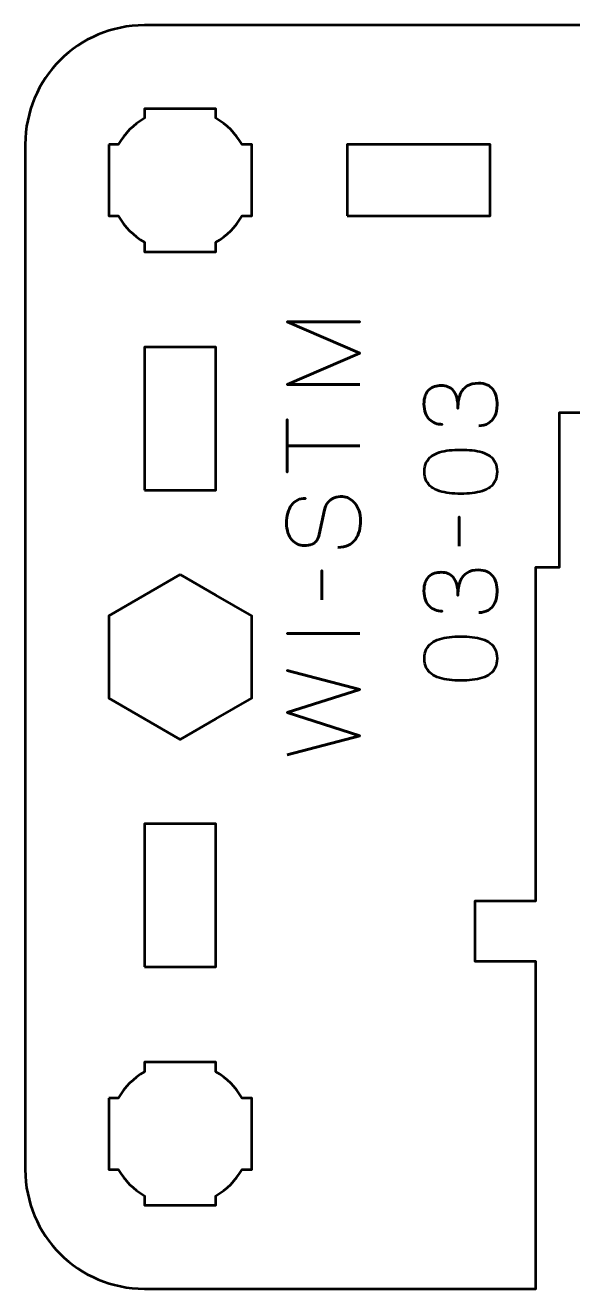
# Model space of a CAD drawing. Header units: centimetres. Extents: x -13.15 to -7.85, y -17.5 to -12.2.
# Drawn here: x -13.15 to -10.85, y -17.5 to -12.2 of the extents above; entities that cross this region are included whole.
import ezdxf

# ---------------------------------------------------------------- set-up
doc = ezdxf.new("R2010")
doc.units = ezdxf.units.CM
doc.header["$MEASUREMENT"] = 0
doc.layers.add('Layer 1', color=7, linetype='Continuous')

msp = doc.modelspace()

# ---------------------------------------------------------------- linework, layer by layer
at = {"layer": 'Layer 1', "lineweight": 53}
for points in [[(-11.8, -13), (-11.2, -13), (-11.2, -12.7), (-11.8, -12.7), (-11.8, -13)], [(-12.65, -14.15), (-12.35, -14.15), (-12.35, -13.55), (-12.65, -13.55), (-12.65, -14.15)], [(-12.65, -16.15), (-12.35, -16.15), (-12.35, -15.55), (-12.65, -15.55), (-12.65, -16.15)]]:
    msp.add_lwpolyline(points, close=True, dxfattribs=at)
for points, knots in [([(-13.15, -17), (-13.15, -17), (-13.15, -12.7), (-13.15, -12.7), (-13.15, -12.7), (-13.15, -12.42391), (-12.92609, -12.2), (-12.65, -12.2), (-12.65, -12.2), (-12.65, -12.2), (-8.35, -12.2), (-8.35, -12.2), (-8.35, -12.2), (-8.07391, -12.2), (-7.85, -12.42391), (-7.85, -12.7), (-7.85, -12.7), (-7.85, -12.7), (-7.85, -17), (-7.85, -17), (-7.85, -17), (-7.85, -17.27609), (-8.07391, -17.5), (-8.35, -17.5), (-8.35, -17.5), (-8.35, -17.5), (-9.992, -17.5), (-9.992, -17.5), (-9.992, -17.5), (-9.992, -17.5), (-9.992, -16.12699), (-9.992, -16.12699), (-9.992, -16.12699), (-9.992, -16.12699), (-9.738, -16.12699), (-9.738, -16.12699), (-9.738, -16.12699), (-9.738, -16.12699), (-9.738, -15.87299), (-9.738, -15.87299), (-9.738, -15.87299), (-9.738, -15.87299), (-9.992, -15.87299), (-9.992, -15.87299), (-9.992, -15.87299), (-9.992, -15.87299), (-9.992, -14.47299), (-9.992, -14.47299), (-9.992, -14.47299), (-9.992, -14.47299), (-10.092, -14.47302), (-10.092, -14.47302), (-10.092, -14.47302), (-10.092, -14.47302), (-10.092, -14.24998), (-10.092, -14.24998), (-10.092, -14.24998), (-10.092, -14.24998), (-10.092, -13.82501), (-10.092, -13.82501), (-10.092, -13.82501), (-10.092, -13.82501), (-10.908, -13.825), (-10.908, -13.825), (-10.908, -13.825), (-10.908, -13.825), (-10.908, -14.24998), (-10.908, -14.24998), (-10.908, -14.24998), (-10.908, -14.24998), (-10.908, -14.47302), (-10.908, -14.47302), (-10.908, -14.47302), (-10.908, -14.47302), (-11.008, -14.47299), (-11.008, -14.47299), (-11.008, -14.47299), (-11.008, -14.47299), (-11.008, -15.87299), (-11.008, -15.87299), (-11.008, -15.87299), (-11.008, -15.87299), (-11.262, -15.87299), (-11.262, -15.87299), (-11.262, -15.87299), (-11.262, -15.87299), (-11.262, -16.12699), (-11.262, -16.12699), (-11.262, -16.12699), (-11.262, -16.12699), (-11.008, -16.12699), (-11.008, -16.12699), (-11.008, -16.12699), (-11.008, -16.12699), (-11.008, -17.5), (-11.008, -17.5), (-11.008, -17.5), (-11.65492, -17.5), (-11.88268, -17.5), (-12.65, -17.5), (-12.65, -17.5), (-12.92609, -17.5), (-13.15, -17.27609), (-13.15, -17)], [0, 0, 0, 0, 0.0384615, 0.0384615, 0.0384615, 0.0384615, 0.0769231, 0.0769231, 0.0769231, 0.0769231, 0.1153846, 0.1153846, 0.1153846, 0.1153846, 0.1538462, 0.1538462, 0.1538462, 0.1538462, 0.1923077, 0.1923077, 0.1923077, 0.1923077, 0.2307692, 0.2307692, 0.2307692, 0.2307692, 0.2692308, 0.2692308, 0.2692308, 0.2692308, 0.3076923, 0.3076923, 0.3076923, 0.3076923, 0.3461538, 0.3461538, 0.3461538, 0.3461538, 0.3846154, 0.3846154, 0.3846154, 0.3846154, 0.4230769, 0.4230769, 0.4230769, 0.4230769, 0.4615385, 0.4615385, 0.4615385, 0.4615385, 0.5, 0.5, 0.5, 0.5, 0.5384615, 0.5384615, 0.5384615, 0.5384615, 0.5769231, 0.5769231, 0.5769231, 0.5769231, 0.6153846, 0.6153846, 0.6153846, 0.6153846, 0.6538462, 0.6538462, 0.6538462, 0.6538462, 0.6923077, 0.6923077, 0.6923077, 0.6923077, 0.7307692, 0.7307692, 0.7307692, 0.7307692, 0.7692308, 0.7692308, 0.7692308, 0.7692308, 0.8076923, 0.8076923, 0.8076923, 0.8076923, 0.8461538, 0.8461538, 0.8461538, 0.8461538, 0.8846154, 0.8846154, 0.8846154, 0.8846154, 0.9230769, 0.9230769, 0.9230769, 0.9230769, 0.9615385, 0.9615385, 0.9615385, 0.9615385, 1, 1, 1, 1]), ([(-12.8, -12.7), (-12.8, -12.7), (-12.75985, -12.7), (-12.75985, -12.7), (-12.75985, -12.7), (-12.7335, -12.65447), (-12.69553, -12.6165), (-12.65, -12.59015), (-12.65, -12.59015), (-12.65, -12.59015), (-12.65, -12.55), (-12.65, -12.55), (-12.65, -12.55), (-12.65, -12.55), (-12.5, -12.55), (-12.5, -12.55), (-12.5, -12.55), (-12.5, -12.55), (-12.35, -12.55), (-12.35, -12.55), (-12.35, -12.55), (-12.35, -12.55), (-12.35, -12.59015), (-12.35, -12.59015), (-12.35, -12.59015), (-12.30447, -12.6165), (-12.2665, -12.65447), (-12.24015, -12.7), (-12.24015, -12.7), (-12.24015, -12.7), (-12.2, -12.7), (-12.2, -12.7), (-12.2, -12.7), (-12.2, -12.7), (-12.2, -12.85), (-12.2, -12.85), (-12.2, -12.85), (-12.2, -12.85), (-12.2, -13), (-12.2, -13), (-12.2, -13), (-12.2, -13), (-12.24015, -13), (-12.24015, -13), (-12.24015, -13), (-12.2665, -13.04553), (-12.30447, -13.0835), (-12.35, -13.10985), (-12.35, -13.10985), (-12.35, -13.10985), (-12.35, -13.15), (-12.35, -13.15), (-12.35, -13.15), (-12.35, -13.15), (-12.5, -13.15), (-12.5, -13.15), (-12.5, -13.15), (-12.5, -13.15), (-12.65, -13.15), (-12.65, -13.15), (-12.65, -13.15), (-12.65, -13.15), (-12.65, -13.10985), (-12.65, -13.10985), (-12.65, -13.10985), (-12.69553, -13.0835), (-12.7335, -13.04553), (-12.75985, -13), (-12.75985, -13), (-12.75985, -13), (-12.8, -13), (-12.8, -13), (-12.8, -13), (-12.8, -13), (-12.8, -12.85), (-12.8, -12.85), (-12.8, -12.85), (-12.8, -12.85), (-12.8, -12.7), (-12.8, -12.7)], [0, 0, 0, 0, 0.05, 0.05, 0.05, 0.05, 0.1, 0.1, 0.1, 0.1, 0.15, 0.15, 0.15, 0.15, 0.2, 0.2, 0.2, 0.2, 0.25, 0.25, 0.25, 0.25, 0.3, 0.3, 0.3, 0.3, 0.35, 0.35, 0.35, 0.35, 0.4, 0.4, 0.4, 0.4, 0.45, 0.45, 0.45, 0.45, 0.5, 0.5, 0.5, 0.5, 0.55, 0.55, 0.55, 0.55, 0.6, 0.6, 0.6, 0.6, 0.65, 0.65, 0.65, 0.65, 0.7, 0.7, 0.7, 0.7, 0.75, 0.75, 0.75, 0.75, 0.8, 0.8, 0.8, 0.8, 0.85, 0.85, 0.85, 0.85, 0.9, 0.9, 0.9, 0.9, 0.95, 0.95, 0.95, 0.95, 1, 1, 1, 1]), ([(-12.5, -14.50359), (-12.5, -14.50359), (-12.35, -14.59019), (-12.35, -14.59019), (-12.35, -14.59019), (-12.35, -14.59019), (-12.2, -14.67679), (-12.2, -14.67679), (-12.2, -14.67679), (-12.2, -14.67679), (-12.2, -14.85), (-12.2, -14.85), (-12.2, -14.85), (-12.2, -14.85), (-12.2, -15.02321), (-12.2, -15.02321), (-12.2, -15.02321), (-12.2, -15.02321), (-12.35, -15.10981), (-12.35, -15.10981), (-12.35, -15.10981), (-12.35, -15.10981), (-12.5, -15.19641), (-12.5, -15.19641), (-12.5, -15.19641), (-12.5, -15.19641), (-12.65, -15.10981), (-12.65, -15.10981), (-12.65, -15.10981), (-12.65, -15.10981), (-12.8, -15.02321), (-12.8, -15.02321), (-12.8, -15.02321), (-12.8, -15.02321), (-12.8, -14.85), (-12.8, -14.85), (-12.8, -14.85), (-12.8, -14.85), (-12.8, -14.67679), (-12.8, -14.67679), (-12.8, -14.67679), (-12.8, -14.67679), (-12.65, -14.59019), (-12.65, -14.59019), (-12.65, -14.59019), (-12.65, -14.59019), (-12.5, -14.50359), (-12.5, -14.50359)], [0, 0, 0, 0, 0.0833333, 0.0833333, 0.0833333, 0.0833333, 0.1666667, 0.1666667, 0.1666667, 0.1666667, 0.25, 0.25, 0.25, 0.25, 0.3333333, 0.3333333, 0.3333333, 0.3333333, 0.4166667, 0.4166667, 0.4166667, 0.4166667, 0.5, 0.5, 0.5, 0.5, 0.5833333, 0.5833333, 0.5833333, 0.5833333, 0.6666667, 0.6666667, 0.6666667, 0.6666667, 0.75, 0.75, 0.75, 0.75, 0.8333333, 0.8333333, 0.8333333, 0.8333333, 0.9166667, 0.9166667, 0.9166667, 0.9166667, 1, 1, 1, 1]), ([(-12.8, -16.7), (-12.8, -16.7), (-12.75985, -16.7), (-12.75985, -16.7), (-12.75985, -16.7), (-12.7335, -16.65447), (-12.69553, -16.6165), (-12.65, -16.59015), (-12.65, -16.59015), (-12.65, -16.59015), (-12.65, -16.55), (-12.65, -16.55), (-12.65, -16.55), (-12.65, -16.55), (-12.5, -16.55), (-12.5, -16.55), (-12.5, -16.55), (-12.5, -16.55), (-12.35, -16.55), (-12.35, -16.55), (-12.35, -16.55), (-12.35, -16.55), (-12.35, -16.59015), (-12.35, -16.59015), (-12.35, -16.59015), (-12.30447, -16.6165), (-12.2665, -16.65447), (-12.24015, -16.7), (-12.24015, -16.7), (-12.24015, -16.7), (-12.2, -16.7), (-12.2, -16.7), (-12.2, -16.7), (-12.2, -16.7), (-12.2, -16.85), (-12.2, -16.85), (-12.2, -16.85), (-12.2, -16.85), (-12.2, -17), (-12.2, -17), (-12.2, -17), (-12.2, -17), (-12.24015, -17), (-12.24015, -17), (-12.24015, -17), (-12.2665, -17.04553), (-12.30447, -17.0835), (-12.35, -17.10985), (-12.35, -17.10985), (-12.35, -17.10985), (-12.35, -17.15), (-12.35, -17.15), (-12.35, -17.15), (-12.35, -17.15), (-12.5, -17.15), (-12.5, -17.15), (-12.5, -17.15), (-12.5, -17.15), (-12.65, -17.15), (-12.65, -17.15), (-12.65, -17.15), (-12.65, -17.15), (-12.65, -17.10985), (-12.65, -17.10985), (-12.65, -17.10985), (-12.69553, -17.0835), (-12.7335, -17.04553), (-12.75985, -17), (-12.75985, -17), (-12.75985, -17), (-12.8, -17), (-12.8, -17), (-12.8, -17), (-12.8, -17), (-12.8, -16.85), (-12.8, -16.85), (-12.8, -16.85), (-12.8, -16.85), (-12.8, -16.7), (-12.8, -16.7)], [0, 0, 0, 0, 0.05, 0.05, 0.05, 0.05, 0.1, 0.1, 0.1, 0.1, 0.15, 0.15, 0.15, 0.15, 0.2, 0.2, 0.2, 0.2, 0.25, 0.25, 0.25, 0.25, 0.3, 0.3, 0.3, 0.3, 0.35, 0.35, 0.35, 0.35, 0.4, 0.4, 0.4, 0.4, 0.45, 0.45, 0.45, 0.45, 0.5, 0.5, 0.5, 0.5, 0.55, 0.55, 0.55, 0.55, 0.6, 0.6, 0.6, 0.6, 0.65, 0.65, 0.65, 0.65, 0.7, 0.7, 0.7, 0.7, 0.75, 0.75, 0.75, 0.75, 0.8, 0.8, 0.8, 0.8, 0.85, 0.85, 0.85, 0.85, 0.9, 0.9, 0.9, 0.9, 0.95, 0.95, 0.95, 0.95, 1, 1, 1, 1])]:
    msp.add_open_spline(points, degree=3, knots=knots, dxfattribs=at)
at = {"layer": 'Layer 1', "color": 5, "lineweight": 53}
for points, knots in [([(-11.74561, -13.70633), (-11.74561, -13.70633), (-12.05083, -13.70633), (-12.05083, -13.70633), (-12.05083, -13.70633), (-12.05083, -13.70633), (-11.74561, -13.5751), (-11.74561, -13.5751), (-11.74561, -13.5751), (-11.74561, -13.5751), (-12.05083, -13.44344), (-12.05083, -13.44344), (-12.05083, -13.44344), (-12.05083, -13.44344), (-11.74561, -13.44344), (-11.74561, -13.44344), (-11.74561, -13.44344), (-11.74561, -13.44344), (-12.05083, -13.44344), (-12.05083, -13.44344), (-12.05083, -13.44344), (-12.05083, -13.44344), (-11.74561, -13.5751), (-11.74561, -13.5751), (-11.74561, -13.5751), (-11.74561, -13.5751), (-12.05083, -13.70633), (-12.05083, -13.70633), (-12.05083, -13.70633), (-12.05083, -13.70633), (-11.74561, -13.70633), (-11.74561, -13.70633)], [0, 0, 0, 0, 0.125, 0.125, 0.125, 0.125, 0.25, 0.25, 0.25, 0.25, 0.375, 0.375, 0.375, 0.375, 0.5, 0.5, 0.5, 0.5, 0.625, 0.625, 0.625, 0.625, 0.75, 0.75, 0.75, 0.75, 0.875, 0.875, 0.875, 0.875, 1, 1, 1, 1]), ([(-11.24692, -13.88011), (-11.23168, -13.88004), (-11.21842, -13.87651), (-11.20692, -13.86953), (-11.20692, -13.86953), (-11.19549, -13.86254), (-11.18653, -13.85259), (-11.18011, -13.83961), (-11.18011, -13.83961), (-11.17369, -13.82663), (-11.17044, -13.81104), (-11.1703, -13.7929), (-11.1703, -13.7929), (-11.1703, -13.77929), (-11.17171, -13.76694), (-11.17467, -13.75572), (-11.17467, -13.75572), (-11.17764, -13.74457), (-11.18222, -13.73498), (-11.1885, -13.72686), (-11.1885, -13.72686), (-11.19478, -13.71875), (-11.2029, -13.71254), (-11.21277, -13.7081), (-11.21277, -13.7081), (-11.22272, -13.70372), (-11.23465, -13.70154), (-11.24862, -13.70147), (-11.24862, -13.70147), (-11.26724, -13.70139), (-11.28298, -13.7052), (-11.29575, -13.71275), (-11.29575, -13.71275), (-11.30852, -13.7203), (-11.31811, -13.73202), (-11.32467, -13.74775), (-11.32467, -13.74775), (-11.33124, -13.76348), (-11.33455, -13.78366), (-11.33455, -13.80814), (-11.33455, -13.80814), (-11.33448, -13.78987), (-11.33617, -13.77456), (-11.33963, -13.76207), (-11.33963, -13.76207), (-11.34309, -13.74965), (-11.34796, -13.73971), (-11.35431, -13.73223), (-11.35431, -13.73223), (-11.36059, -13.72475), (-11.36807, -13.71932), (-11.37667, -13.71607), (-11.37667, -13.71607), (-11.38521, -13.71275), (-11.39459, -13.71113), (-11.40482, -13.7112), (-11.40482, -13.7112), (-11.41506, -13.71113), (-11.42451, -13.71254), (-11.43326, -13.71536), (-11.43326, -13.71536), (-11.44201, -13.71812), (-11.4497, -13.72263), (-11.45626, -13.72877), (-11.45626, -13.72877), (-11.46282, -13.73491), (-11.46797, -13.74302), (-11.47164, -13.75297), (-11.47164, -13.75297), (-11.47531, -13.76299), (-11.47714, -13.7752), (-11.47721, -13.78952), (-11.47721, -13.78952), (-11.47714, -13.80377), (-11.47503, -13.81626), (-11.47093, -13.82684), (-11.47093, -13.82684), (-11.46684, -13.8375), (-11.46127, -13.84624), (-11.45414, -13.8533), (-11.45414, -13.8533), (-11.44702, -13.86028), (-11.4389, -13.86551), (-11.42973, -13.86896), (-11.42973, -13.86896), (-11.42056, -13.87249), (-11.41082, -13.87418), (-11.40059, -13.87418), (-11.40059, -13.87418), (-11.41082, -13.87418), (-11.42056, -13.87249), (-11.42973, -13.86896), (-11.42973, -13.86896), (-11.4389, -13.86551), (-11.44702, -13.86028), (-11.45414, -13.8533), (-11.45414, -13.8533), (-11.46127, -13.84624), (-11.46684, -13.8375), (-11.47093, -13.82684), (-11.47093, -13.82684), (-11.47503, -13.81626), (-11.47714, -13.80377), (-11.47721, -13.78952), (-11.47721, -13.78952), (-11.47714, -13.7752), (-11.47531, -13.76299), (-11.47164, -13.75297), (-11.47164, -13.75297), (-11.46797, -13.74302), (-11.46282, -13.73491), (-11.45626, -13.72877), (-11.45626, -13.72877), (-11.4497, -13.72263), (-11.44201, -13.71812), (-11.43326, -13.71536), (-11.43326, -13.71536), (-11.42451, -13.71254), (-11.41506, -13.71113), (-11.40482, -13.7112), (-11.40482, -13.7112), (-11.39459, -13.71113), (-11.38521, -13.71275), (-11.37667, -13.71607), (-11.37667, -13.71607), (-11.36807, -13.71932), (-11.36059, -13.72475), (-11.35431, -13.73223), (-11.35431, -13.73223), (-11.34796, -13.73971), (-11.34309, -13.74965), (-11.33963, -13.76207), (-11.33963, -13.76207), (-11.33617, -13.77456), (-11.33448, -13.78987), (-11.33455, -13.80814), (-11.33455, -13.80814), (-11.33455, -13.78366), (-11.33124, -13.76348), (-11.32467, -13.74775), (-11.32467, -13.74775), (-11.31811, -13.73202), (-11.30852, -13.7203), (-11.29575, -13.71275), (-11.29575, -13.71275), (-11.28298, -13.7052), (-11.26724, -13.70139), (-11.24862, -13.70147), (-11.24862, -13.70147), (-11.23465, -13.70154), (-11.22272, -13.70372), (-11.21277, -13.7081), (-11.21277, -13.7081), (-11.2029, -13.71254), (-11.19478, -13.71875), (-11.1885, -13.72686), (-11.1885, -13.72686), (-11.18222, -13.73498), (-11.17764, -13.74457), (-11.17467, -13.75572), (-11.17467, -13.75572), (-11.17171, -13.76694), (-11.1703, -13.77929), (-11.1703, -13.7929), (-11.1703, -13.7929), (-11.17044, -13.81104), (-11.17369, -13.82663), (-11.18011, -13.83961), (-11.18011, -13.83961), (-11.18653, -13.85259), (-11.19549, -13.86254), (-11.20692, -13.86953), (-11.20692, -13.86953), (-11.21842, -13.87651), (-11.23168, -13.88004), (-11.24692, -13.88011)], [0, 0, 0, 0, 0.0227273, 0.0227273, 0.0227273, 0.0227273, 0.0454545, 0.0454545, 0.0454545, 0.0454545, 0.0681818, 0.0681818, 0.0681818, 0.0681818, 0.0909091, 0.0909091, 0.0909091, 0.0909091, 0.1136364, 0.1136364, 0.1136364, 0.1136364, 0.1363636, 0.1363636, 0.1363636, 0.1363636, 0.1590909, 0.1590909, 0.1590909, 0.1590909, 0.1818182, 0.1818182, 0.1818182, 0.1818182, 0.2045455, 0.2045455, 0.2045455, 0.2045455, 0.2272727, 0.2272727, 0.2272727, 0.2272727, 0.25, 0.25, 0.25, 0.25, 0.2727273, 0.2727273, 0.2727273, 0.2727273, 0.2954545, 0.2954545, 0.2954545, 0.2954545, 0.3181818, 0.3181818, 0.3181818, 0.3181818, 0.3409091, 0.3409091, 0.3409091, 0.3409091, 0.3636364, 0.3636364, 0.3636364, 0.3636364, 0.3863636, 0.3863636, 0.3863636, 0.3863636, 0.4090909, 0.4090909, 0.4090909, 0.4090909, 0.4318182, 0.4318182, 0.4318182, 0.4318182, 0.4545455, 0.4545455, 0.4545455, 0.4545455, 0.4772727, 0.4772727, 0.4772727, 0.4772727, 0.5, 0.5, 0.5, 0.5, 0.5227273, 0.5227273, 0.5227273, 0.5227273, 0.5454545, 0.5454545, 0.5454545, 0.5454545, 0.5681818, 0.5681818, 0.5681818, 0.5681818, 0.5909091, 0.5909091, 0.5909091, 0.5909091, 0.6136364, 0.6136364, 0.6136364, 0.6136364, 0.6363636, 0.6363636, 0.6363636, 0.6363636, 0.6590909, 0.6590909, 0.6590909, 0.6590909, 0.6818182, 0.6818182, 0.6818182, 0.6818182, 0.7045455, 0.7045455, 0.7045455, 0.7045455, 0.7272727, 0.7272727, 0.7272727, 0.7272727, 0.75, 0.75, 0.75, 0.75, 0.7727273, 0.7727273, 0.7727273, 0.7727273, 0.7954545, 0.7954545, 0.7954545, 0.7954545, 0.8181818, 0.8181818, 0.8181818, 0.8181818, 0.8409091, 0.8409091, 0.8409091, 0.8409091, 0.8636364, 0.8636364, 0.8636364, 0.8636364, 0.8863636, 0.8863636, 0.8863636, 0.8863636, 0.9090909, 0.9090909, 0.9090909, 0.9090909, 0.9318182, 0.9318182, 0.9318182, 0.9318182, 0.9545455, 0.9545455, 0.9545455, 0.9545455, 0.9772727, 0.9772727, 0.9772727, 0.9772727, 1, 1, 1, 1]), ([(-11.74561, -13.96456), (-11.74561, -13.96456), (-12.05083, -13.96456), (-12.05083, -13.96456), (-12.05083, -13.96456), (-12.05083, -13.96456), (-12.05083, -14.0742), (-12.05083, -14.0742), (-12.05083, -14.0742), (-12.05083, -14.0742), (-12.05083, -13.85407), (-12.05083, -13.85407), (-12.05083, -13.85407), (-12.05083, -13.85407), (-12.05083, -13.96456), (-12.05083, -13.96456), (-12.05083, -13.96456), (-12.05083, -13.96456), (-11.74561, -13.96456), (-11.74561, -13.96456)], [0, 0, 0, 0, 0.2, 0.2, 0.2, 0.2, 0.4, 0.4, 0.4, 0.4, 0.6, 0.6, 0.6, 0.6, 0.8, 0.8, 0.8, 0.8, 1, 1, 1, 1]), ([(-11.1703, -14.07272), (-11.17037, -14.05791), (-11.17298, -14.04514), (-11.17806, -14.03448), (-11.17806, -14.03448), (-11.18314, -14.0239), (-11.19041, -14.01508), (-11.19965, -14.00803), (-11.19965, -14.00803), (-11.20896, -14.00104), (-11.21997, -13.99554), (-11.23267, -13.99145), (-11.23267, -13.99145), (-11.24537, -13.98742), (-11.25927, -13.98453), (-11.27451, -13.98291), (-11.27451, -13.98291), (-11.28975, -13.98121), (-11.30577, -13.98037), (-11.3227, -13.98044), (-11.3227, -13.98044), (-11.33956, -13.98037), (-11.35558, -13.98121), (-11.37075, -13.98291), (-11.37075, -13.98291), (-11.38592, -13.98453), (-11.39989, -13.98742), (-11.41259, -13.99145), (-11.41259, -13.99145), (-11.42522, -13.99554), (-11.43622, -14.00104), (-11.44561, -14.00803), (-11.44561, -14.00803), (-11.45492, -14.01508), (-11.46219, -14.0239), (-11.46727, -14.03448), (-11.46727, -14.03448), (-11.47242, -14.04514), (-11.47503, -14.05791), (-11.4751, -14.07272), (-11.4751, -14.07272), (-11.47503, -14.08754), (-11.47242, -14.10031), (-11.46727, -14.11097), (-11.46727, -14.11097), (-11.46219, -14.12155), (-11.45492, -14.13037), (-11.44561, -14.13742), (-11.44561, -14.13742), (-11.43622, -14.14441), (-11.42522, -14.14991), (-11.41259, -14.154), (-11.41259, -14.154), (-11.39989, -14.15803), (-11.38592, -14.16092), (-11.37075, -14.16254), (-11.37075, -14.16254), (-11.35558, -14.16423), (-11.33956, -14.16508), (-11.3227, -14.16501), (-11.3227, -14.16501), (-11.30577, -14.16508), (-11.28975, -14.16423), (-11.27451, -14.16254), (-11.27451, -14.16254), (-11.25927, -14.16092), (-11.24537, -14.15803), (-11.23267, -14.154), (-11.23267, -14.154), (-11.21997, -14.14991), (-11.20896, -14.14441), (-11.19965, -14.13742), (-11.19965, -14.13742), (-11.19041, -14.13037), (-11.18314, -14.12155), (-11.17806, -14.11097), (-11.17806, -14.11097), (-11.17298, -14.10031), (-11.17037, -14.08754), (-11.1703, -14.07272)], [0, 0, 0, 0, 0.05, 0.05, 0.05, 0.05, 0.1, 0.1, 0.1, 0.1, 0.15, 0.15, 0.15, 0.15, 0.2, 0.2, 0.2, 0.2, 0.25, 0.25, 0.25, 0.25, 0.3, 0.3, 0.3, 0.3, 0.35, 0.35, 0.35, 0.35, 0.4, 0.4, 0.4, 0.4, 0.45, 0.45, 0.45, 0.45, 0.5, 0.5, 0.5, 0.5, 0.55, 0.55, 0.55, 0.55, 0.6, 0.6, 0.6, 0.6, 0.65, 0.65, 0.65, 0.65, 0.7, 0.7, 0.7, 0.7, 0.75, 0.75, 0.75, 0.75, 0.8, 0.8, 0.8, 0.8, 0.85, 0.85, 0.85, 0.85, 0.9, 0.9, 0.9, 0.9, 0.95, 0.95, 0.95, 0.95, 1, 1, 1, 1]), ([(-11.1703, -14.07272), (-11.17037, -14.05791), (-11.17298, -14.04514), (-11.17806, -14.03448), (-11.17806, -14.03448), (-11.18314, -14.0239), (-11.19041, -14.01508), (-11.19965, -14.00803), (-11.19965, -14.00803), (-11.20896, -14.00104), (-11.21997, -13.99554), (-11.23267, -13.99145), (-11.23267, -13.99145), (-11.24537, -13.98742), (-11.25927, -13.98453), (-11.27451, -13.98291), (-11.27451, -13.98291), (-11.28975, -13.98121), (-11.30577, -13.98037), (-11.3227, -13.98044), (-11.3227, -13.98044), (-11.33956, -13.98037), (-11.35558, -13.98121), (-11.37075, -13.98291), (-11.37075, -13.98291), (-11.38592, -13.98453), (-11.39989, -13.98742), (-11.41259, -13.99145), (-11.41259, -13.99145), (-11.42522, -13.99554), (-11.43622, -14.00104), (-11.44561, -14.00803), (-11.44561, -14.00803), (-11.45492, -14.01508), (-11.46219, -14.0239), (-11.46727, -14.03448), (-11.46727, -14.03448), (-11.47242, -14.04514), (-11.47503, -14.05791), (-11.4751, -14.07272), (-11.4751, -14.07272), (-11.47503, -14.08754), (-11.47242, -14.10031), (-11.46727, -14.11097), (-11.46727, -14.11097), (-11.46219, -14.12155), (-11.45492, -14.13037), (-11.44561, -14.13742), (-11.44561, -14.13742), (-11.43622, -14.14441), (-11.42522, -14.14991), (-11.41259, -14.154), (-11.41259, -14.154), (-11.39989, -14.15803), (-11.38592, -14.16092), (-11.37075, -14.16254), (-11.37075, -14.16254), (-11.35558, -14.16423), (-11.33956, -14.16508), (-11.3227, -14.16501), (-11.3227, -14.16501), (-11.30577, -14.16508), (-11.28975, -14.16423), (-11.27451, -14.16254), (-11.27451, -14.16254), (-11.25927, -14.16092), (-11.24537, -14.15803), (-11.23267, -14.154), (-11.23267, -14.154), (-11.21997, -14.14991), (-11.20896, -14.14441), (-11.19965, -14.13742), (-11.19965, -14.13742), (-11.19041, -14.13037), (-11.18314, -14.12155), (-11.17806, -14.11097), (-11.17806, -14.11097), (-11.17298, -14.10031), (-11.17037, -14.08754), (-11.1703, -14.07272)], [0, 0, 0, 0, 0.05, 0.05, 0.05, 0.05, 0.1, 0.1, 0.1, 0.1, 0.15, 0.15, 0.15, 0.15, 0.2, 0.2, 0.2, 0.2, 0.25, 0.25, 0.25, 0.25, 0.3, 0.3, 0.3, 0.3, 0.35, 0.35, 0.35, 0.35, 0.4, 0.4, 0.4, 0.4, 0.45, 0.45, 0.45, 0.45, 0.5, 0.5, 0.5, 0.5, 0.55, 0.55, 0.55, 0.55, 0.6, 0.6, 0.6, 0.6, 0.65, 0.65, 0.65, 0.65, 0.7, 0.7, 0.7, 0.7, 0.75, 0.75, 0.75, 0.75, 0.8, 0.8, 0.8, 0.8, 0.85, 0.85, 0.85, 0.85, 0.9, 0.9, 0.9, 0.9, 0.95, 0.95, 0.95, 0.95, 1, 1, 1, 1]), ([(-11.8379, -14.39043), (-11.82096, -14.39029), (-11.8065, -14.38733), (-11.7945, -14.3814), (-11.7945, -14.3814), (-11.78244, -14.37554), (-11.77263, -14.36736), (-11.76508, -14.35706), (-11.76508, -14.35706), (-11.75746, -14.34669), (-11.75189, -14.33476), (-11.74836, -14.32129), (-11.74836, -14.32129), (-11.74476, -14.30788), (-11.743, -14.29349), (-11.74307, -14.27825), (-11.74307, -14.27825), (-11.74314, -14.26287), (-11.7454, -14.24904), (-11.7497, -14.23669), (-11.7497, -14.23669), (-11.75401, -14.22441), (-11.75979, -14.2139), (-11.76706, -14.20508), (-11.76706, -14.20508), (-11.77433, -14.19633), (-11.78244, -14.18956), (-11.79147, -14.18476), (-11.79147, -14.18476), (-11.8005, -14.17996), (-11.80974, -14.17742), (-11.81927, -14.17707), (-11.81927, -14.17707), (-11.83176, -14.17665), (-11.84319, -14.17848), (-11.85349, -14.1825), (-11.85349, -14.1825), (-11.86379, -14.18653), (-11.8724, -14.19274), (-11.87945, -14.20113), (-11.87945, -14.20113), (-11.88651, -14.20946), (-11.89145, -14.21997), (-11.8942, -14.23253), (-11.8942, -14.23253), (-11.8942, -14.23253), (-11.91664, -14.33624), (-11.91664, -14.33624), (-11.91664, -14.33624), (-11.91868, -14.34598), (-11.92214, -14.35438), (-11.92694, -14.36129), (-11.92694, -14.36129), (-11.9318, -14.36821), (-11.93851, -14.37357), (-11.94712, -14.37724), (-11.94712, -14.37724), (-11.95565, -14.38091), (-11.96652, -14.38281), (-11.97971, -14.38281), (-11.97971, -14.38281), (-11.98973, -14.38281), (-11.99918, -14.38076), (-12.00807, -14.3766), (-12.00807, -14.3766), (-12.01696, -14.37251), (-12.0248, -14.36644), (-12.03164, -14.35847), (-12.03164, -14.35847), (-12.03855, -14.3505), (-12.04392, -14.34062), (-12.0478, -14.32891), (-12.0478, -14.32891), (-12.05175, -14.31712), (-12.05372, -14.30365), (-12.05379, -14.28841), (-12.05379, -14.28841), (-12.05379, -14.2731), (-12.05203, -14.25906), (-12.0485, -14.24622), (-12.0485, -14.24622), (-12.04497, -14.23345), (-12.03989, -14.22237), (-12.03312, -14.21306), (-12.03312, -14.21306), (-12.02635, -14.20374), (-12.01802, -14.19655), (-12.00829, -14.19161), (-12.00829, -14.19161), (-11.99848, -14.18667), (-11.98726, -14.18434), (-11.97463, -14.18469), (-11.97463, -14.18469), (-11.98726, -14.18434), (-11.99848, -14.18667), (-12.00829, -14.19161), (-12.00829, -14.19161), (-12.01802, -14.19655), (-12.02635, -14.20374), (-12.03312, -14.21306), (-12.03312, -14.21306), (-12.03989, -14.22237), (-12.04497, -14.23345), (-12.0485, -14.24622), (-12.0485, -14.24622), (-12.05203, -14.25906), (-12.05379, -14.2731), (-12.05379, -14.28841), (-12.05379, -14.28841), (-12.05372, -14.30365), (-12.05175, -14.31712), (-12.0478, -14.32891), (-12.0478, -14.32891), (-12.04392, -14.34062), (-12.03855, -14.3505), (-12.03164, -14.35847), (-12.03164, -14.35847), (-12.0248, -14.36644), (-12.01696, -14.37251), (-12.00807, -14.3766), (-12.00807, -14.3766), (-11.99918, -14.38076), (-11.98973, -14.38281), (-11.97971, -14.38281), (-11.97971, -14.38281), (-11.96652, -14.38281), (-11.95565, -14.38098), (-11.94719, -14.37745), (-11.94719, -14.37745), (-11.93865, -14.37385), (-11.93202, -14.36856), (-11.92715, -14.36164), (-11.92715, -14.36164), (-11.92235, -14.35473), (-11.91882, -14.34626), (-11.91664, -14.33624), (-11.91664, -14.33624), (-11.91664, -14.33624), (-11.8942, -14.23253), (-11.8942, -14.23253), (-11.8942, -14.23253), (-11.89145, -14.21969), (-11.88651, -14.2091), (-11.87945, -14.20078), (-11.87945, -14.20078), (-11.8724, -14.19238), (-11.86379, -14.18624), (-11.85349, -14.18229), (-11.85349, -14.18229), (-11.84319, -14.17841), (-11.83176, -14.17665), (-11.81927, -14.17707), (-11.81927, -14.17707), (-11.80974, -14.17742), (-11.8005, -14.17996), (-11.79147, -14.18476), (-11.79147, -14.18476), (-11.78244, -14.18956), (-11.77433, -14.19633), (-11.76706, -14.20508), (-11.76706, -14.20508), (-11.75979, -14.2139), (-11.75401, -14.22441), (-11.7497, -14.23669), (-11.7497, -14.23669), (-11.7454, -14.24904), (-11.74314, -14.26287), (-11.74307, -14.27825), (-11.74307, -14.27825), (-11.743, -14.29349), (-11.74476, -14.30788), (-11.74836, -14.32129), (-11.74836, -14.32129), (-11.75189, -14.33476), (-11.75746, -14.34669), (-11.76508, -14.35706), (-11.76508, -14.35706), (-11.77263, -14.36736), (-11.78244, -14.37554), (-11.7945, -14.3814), (-11.7945, -14.3814), (-11.8065, -14.38733), (-11.82096, -14.39029), (-11.8379, -14.39043)], [0, 0, 0, 0, 0.0217391, 0.0217391, 0.0217391, 0.0217391, 0.0434783, 0.0434783, 0.0434783, 0.0434783, 0.0652174, 0.0652174, 0.0652174, 0.0652174, 0.0869565, 0.0869565, 0.0869565, 0.0869565, 0.1086957, 0.1086957, 0.1086957, 0.1086957, 0.1304348, 0.1304348, 0.1304348, 0.1304348, 0.1521739, 0.1521739, 0.1521739, 0.1521739, 0.173913, 0.173913, 0.173913, 0.173913, 0.1956522, 0.1956522, 0.1956522, 0.1956522, 0.2173913, 0.2173913, 0.2173913, 0.2173913, 0.2391304, 0.2391304, 0.2391304, 0.2391304, 0.2608696, 0.2608696, 0.2608696, 0.2608696, 0.2826087, 0.2826087, 0.2826087, 0.2826087, 0.3043478, 0.3043478, 0.3043478, 0.3043478, 0.326087, 0.326087, 0.326087, 0.326087, 0.3478261, 0.3478261, 0.3478261, 0.3478261, 0.3695652, 0.3695652, 0.3695652, 0.3695652, 0.3913043, 0.3913043, 0.3913043, 0.3913043, 0.4130435, 0.4130435, 0.4130435, 0.4130435, 0.4347826, 0.4347826, 0.4347826, 0.4347826, 0.4565217, 0.4565217, 0.4565217, 0.4565217, 0.4782609, 0.4782609, 0.4782609, 0.4782609, 0.5, 0.5, 0.5, 0.5, 0.5217391, 0.5217391, 0.5217391, 0.5217391, 0.5434783, 0.5434783, 0.5434783, 0.5434783, 0.5652174, 0.5652174, 0.5652174, 0.5652174, 0.5869565, 0.5869565, 0.5869565, 0.5869565, 0.6086957, 0.6086957, 0.6086957, 0.6086957, 0.6304348, 0.6304348, 0.6304348, 0.6304348, 0.6521739, 0.6521739, 0.6521739, 0.6521739, 0.673913, 0.673913, 0.673913, 0.673913, 0.6956522, 0.6956522, 0.6956522, 0.6956522, 0.7173913, 0.7173913, 0.7173913, 0.7173913, 0.7391304, 0.7391304, 0.7391304, 0.7391304, 0.7608696, 0.7608696, 0.7608696, 0.7608696, 0.7826087, 0.7826087, 0.7826087, 0.7826087, 0.8043478, 0.8043478, 0.8043478, 0.8043478, 0.826087, 0.826087, 0.826087, 0.826087, 0.8478261, 0.8478261, 0.8478261, 0.8478261, 0.8695652, 0.8695652, 0.8695652, 0.8695652, 0.8913043, 0.8913043, 0.8913043, 0.8913043, 0.9130435, 0.9130435, 0.9130435, 0.9130435, 0.9347826, 0.9347826, 0.9347826, 0.9347826, 0.9565217, 0.9565217, 0.9565217, 0.9565217, 0.9782609, 0.9782609, 0.9782609, 0.9782609, 1, 1, 1, 1]), ([(-11.3299, -14.38514), (-11.3299, -14.38514), (-11.3299, -14.26195), (-11.3299, -14.26195), (-11.3299, -14.26195), (-11.3299, -14.26195), (-11.3299, -14.38514), (-11.3299, -14.38514)], [0, 0, 0, 0, 0.5, 0.5, 0.5, 0.5, 1, 1, 1, 1]), ([(-11.90521, -14.61056), (-11.90521, -14.61056), (-11.90521, -14.48737), (-11.90521, -14.48737), (-11.90521, -14.48737), (-11.90521, -14.48737), (-11.90521, -14.61056), (-11.90521, -14.61056)], [0, 0, 0, 0, 0.5, 0.5, 0.5, 0.5, 1, 1, 1, 1]), ([(-11.24692, -14.66369), (-11.23168, -14.66362), (-11.21842, -14.66009), (-11.20692, -14.65311), (-11.20692, -14.65311), (-11.19549, -14.64612), (-11.18653, -14.63617), (-11.18011, -14.62319), (-11.18011, -14.62319), (-11.17369, -14.61021), (-11.17044, -14.59462), (-11.1703, -14.57648), (-11.1703, -14.57648), (-11.1703, -14.56287), (-11.17171, -14.55052), (-11.17467, -14.5393), (-11.17467, -14.5393), (-11.17764, -14.52815), (-11.18222, -14.51856), (-11.1885, -14.51044), (-11.1885, -14.51044), (-11.19478, -14.50233), (-11.2029, -14.49612), (-11.21277, -14.49168), (-11.21277, -14.49168), (-11.22272, -14.4873), (-11.23465, -14.48512), (-11.24862, -14.48505), (-11.24862, -14.48505), (-11.26724, -14.48497), (-11.28298, -14.48878), (-11.29575, -14.49633), (-11.29575, -14.49633), (-11.30852, -14.50388), (-11.31811, -14.5156), (-11.32467, -14.53133), (-11.32467, -14.53133), (-11.33124, -14.54706), (-11.33455, -14.56724), (-11.33455, -14.59172), (-11.33455, -14.59172), (-11.33448, -14.57345), (-11.33617, -14.55814), (-11.33963, -14.54565), (-11.33963, -14.54565), (-11.34309, -14.53323), (-11.34796, -14.52329), (-11.35431, -14.51581), (-11.35431, -14.51581), (-11.36059, -14.50833), (-11.36807, -14.5029), (-11.37667, -14.49965), (-11.37667, -14.49965), (-11.38521, -14.49633), (-11.39459, -14.49471), (-11.40482, -14.49478), (-11.40482, -14.49478), (-11.41506, -14.49471), (-11.42451, -14.49612), (-11.43326, -14.49894), (-11.43326, -14.49894), (-11.44201, -14.5017), (-11.4497, -14.50621), (-11.45626, -14.51235), (-11.45626, -14.51235), (-11.46282, -14.51849), (-11.46797, -14.5266), (-11.47164, -14.53655), (-11.47164, -14.53655), (-11.47531, -14.54657), (-11.47714, -14.55878), (-11.47721, -14.5731), (-11.47721, -14.5731), (-11.47714, -14.58735), (-11.47503, -14.59984), (-11.47093, -14.61042), (-11.47093, -14.61042), (-11.46684, -14.62108), (-11.46127, -14.62982), (-11.45414, -14.63688), (-11.45414, -14.63688), (-11.44702, -14.64386), (-11.4389, -14.64909), (-11.42973, -14.65254), (-11.42973, -14.65254), (-11.42056, -14.65607), (-11.41082, -14.65776), (-11.40059, -14.65776), (-11.40059, -14.65776), (-11.41082, -14.65776), (-11.42056, -14.65607), (-11.42973, -14.65254), (-11.42973, -14.65254), (-11.4389, -14.64909), (-11.44702, -14.64386), (-11.45414, -14.63688), (-11.45414, -14.63688), (-11.46127, -14.62982), (-11.46684, -14.62108), (-11.47093, -14.61042), (-11.47093, -14.61042), (-11.47503, -14.59984), (-11.47714, -14.58735), (-11.47721, -14.5731), (-11.47721, -14.5731), (-11.47714, -14.55878), (-11.47531, -14.54657), (-11.47164, -14.53655), (-11.47164, -14.53655), (-11.46797, -14.5266), (-11.46282, -14.51849), (-11.45626, -14.51235), (-11.45626, -14.51235), (-11.4497, -14.50621), (-11.44201, -14.5017), (-11.43326, -14.49894), (-11.43326, -14.49894), (-11.42451, -14.49612), (-11.41506, -14.49471), (-11.40482, -14.49478), (-11.40482, -14.49478), (-11.39459, -14.49471), (-11.38521, -14.49633), (-11.37667, -14.49965), (-11.37667, -14.49965), (-11.36807, -14.5029), (-11.36059, -14.50833), (-11.35431, -14.51581), (-11.35431, -14.51581), (-11.34796, -14.52329), (-11.34309, -14.53323), (-11.33963, -14.54565), (-11.33963, -14.54565), (-11.33617, -14.55814), (-11.33448, -14.57345), (-11.33455, -14.59172), (-11.33455, -14.59172), (-11.33455, -14.56724), (-11.33124, -14.54706), (-11.32467, -14.53133), (-11.32467, -14.53133), (-11.31811, -14.5156), (-11.30852, -14.50388), (-11.29575, -14.49633), (-11.29575, -14.49633), (-11.28298, -14.48878), (-11.26724, -14.48497), (-11.24862, -14.48505), (-11.24862, -14.48505), (-11.23465, -14.48512), (-11.22272, -14.4873), (-11.21277, -14.49168), (-11.21277, -14.49168), (-11.2029, -14.49612), (-11.19478, -14.50233), (-11.1885, -14.51044), (-11.1885, -14.51044), (-11.18222, -14.51856), (-11.17764, -14.52815), (-11.17467, -14.5393), (-11.17467, -14.5393), (-11.17171, -14.55052), (-11.1703, -14.56287), (-11.1703, -14.57648), (-11.1703, -14.57648), (-11.17044, -14.59462), (-11.17369, -14.61021), (-11.18011, -14.62319), (-11.18011, -14.62319), (-11.18653, -14.63617), (-11.19549, -14.64612), (-11.20692, -14.65311), (-11.20692, -14.65311), (-11.21842, -14.66009), (-11.23168, -14.66362), (-11.24692, -14.66369)], [0, 0, 0, 0, 0.0227273, 0.0227273, 0.0227273, 0.0227273, 0.0454545, 0.0454545, 0.0454545, 0.0454545, 0.0681818, 0.0681818, 0.0681818, 0.0681818, 0.0909091, 0.0909091, 0.0909091, 0.0909091, 0.1136364, 0.1136364, 0.1136364, 0.1136364, 0.1363636, 0.1363636, 0.1363636, 0.1363636, 0.1590909, 0.1590909, 0.1590909, 0.1590909, 0.1818182, 0.1818182, 0.1818182, 0.1818182, 0.2045455, 0.2045455, 0.2045455, 0.2045455, 0.2272727, 0.2272727, 0.2272727, 0.2272727, 0.25, 0.25, 0.25, 0.25, 0.2727273, 0.2727273, 0.2727273, 0.2727273, 0.2954545, 0.2954545, 0.2954545, 0.2954545, 0.3181818, 0.3181818, 0.3181818, 0.3181818, 0.3409091, 0.3409091, 0.3409091, 0.3409091, 0.3636364, 0.3636364, 0.3636364, 0.3636364, 0.3863636, 0.3863636, 0.3863636, 0.3863636, 0.4090909, 0.4090909, 0.4090909, 0.4090909, 0.4318182, 0.4318182, 0.4318182, 0.4318182, 0.4545455, 0.4545455, 0.4545455, 0.4545455, 0.4772727, 0.4772727, 0.4772727, 0.4772727, 0.5, 0.5, 0.5, 0.5, 0.5227273, 0.5227273, 0.5227273, 0.5227273, 0.5454545, 0.5454545, 0.5454545, 0.5454545, 0.5681818, 0.5681818, 0.5681818, 0.5681818, 0.5909091, 0.5909091, 0.5909091, 0.5909091, 0.6136364, 0.6136364, 0.6136364, 0.6136364, 0.6363636, 0.6363636, 0.6363636, 0.6363636, 0.6590909, 0.6590909, 0.6590909, 0.6590909, 0.6818182, 0.6818182, 0.6818182, 0.6818182, 0.7045455, 0.7045455, 0.7045455, 0.7045455, 0.7272727, 0.7272727, 0.7272727, 0.7272727, 0.75, 0.75, 0.75, 0.75, 0.7727273, 0.7727273, 0.7727273, 0.7727273, 0.7954545, 0.7954545, 0.7954545, 0.7954545, 0.8181818, 0.8181818, 0.8181818, 0.8181818, 0.8409091, 0.8409091, 0.8409091, 0.8409091, 0.8636364, 0.8636364, 0.8636364, 0.8636364, 0.8863636, 0.8863636, 0.8863636, 0.8863636, 0.9090909, 0.9090909, 0.9090909, 0.9090909, 0.9318182, 0.9318182, 0.9318182, 0.9318182, 0.9545455, 0.9545455, 0.9545455, 0.9545455, 0.9772727, 0.9772727, 0.9772727, 0.9772727, 1, 1, 1, 1]), ([(-11.74561, -14.75153), (-11.74561, -14.75153), (-12.05083, -14.75153), (-12.05083, -14.75153), (-12.05083, -14.75153), (-12.05083, -14.75153), (-11.74561, -14.75153), (-11.74561, -14.75153)], [0, 0, 0, 0, 0.5, 0.5, 0.5, 0.5, 1, 1, 1, 1]), ([(-11.1703, -14.8563), (-11.17037, -14.84149), (-11.17298, -14.82872), (-11.17806, -14.81806), (-11.17806, -14.81806), (-11.18314, -14.80748), (-11.19041, -14.79866), (-11.19965, -14.79161), (-11.19965, -14.79161), (-11.20896, -14.78462), (-11.21997, -14.77912), (-11.23267, -14.77503), (-11.23267, -14.77503), (-11.24537, -14.771), (-11.25927, -14.76811), (-11.27451, -14.76649), (-11.27451, -14.76649), (-11.28975, -14.76479), (-11.30577, -14.76395), (-11.3227, -14.76402), (-11.3227, -14.76402), (-11.33956, -14.76395), (-11.35558, -14.76479), (-11.37075, -14.76649), (-11.37075, -14.76649), (-11.38592, -14.76811), (-11.39989, -14.771), (-11.41259, -14.77503), (-11.41259, -14.77503), (-11.42522, -14.77912), (-11.43622, -14.78462), (-11.44561, -14.79161), (-11.44561, -14.79161), (-11.45492, -14.79866), (-11.46219, -14.80748), (-11.46727, -14.81806), (-11.46727, -14.81806), (-11.47242, -14.82872), (-11.47503, -14.84149), (-11.4751, -14.8563), (-11.4751, -14.8563), (-11.47503, -14.87112), (-11.47242, -14.88389), (-11.46727, -14.89455), (-11.46727, -14.89455), (-11.46219, -14.90513), (-11.45492, -14.91395), (-11.44561, -14.921), (-11.44561, -14.921), (-11.43622, -14.92799), (-11.42522, -14.93349), (-11.41259, -14.93758), (-11.41259, -14.93758), (-11.39989, -14.94161), (-11.38592, -14.9445), (-11.37075, -14.94612), (-11.37075, -14.94612), (-11.35558, -14.94781), (-11.33956, -14.94866), (-11.3227, -14.94859), (-11.3227, -14.94859), (-11.30577, -14.94866), (-11.28975, -14.94781), (-11.27451, -14.94612), (-11.27451, -14.94612), (-11.25927, -14.9445), (-11.24537, -14.94161), (-11.23267, -14.93758), (-11.23267, -14.93758), (-11.21997, -14.93349), (-11.20896, -14.92799), (-11.19965, -14.921), (-11.19965, -14.921), (-11.19041, -14.91395), (-11.18314, -14.90513), (-11.17806, -14.89455), (-11.17806, -14.89455), (-11.17298, -14.88389), (-11.17037, -14.87112), (-11.1703, -14.8563)], [0, 0, 0, 0, 0.05, 0.05, 0.05, 0.05, 0.1, 0.1, 0.1, 0.1, 0.15, 0.15, 0.15, 0.15, 0.2, 0.2, 0.2, 0.2, 0.25, 0.25, 0.25, 0.25, 0.3, 0.3, 0.3, 0.3, 0.35, 0.35, 0.35, 0.35, 0.4, 0.4, 0.4, 0.4, 0.45, 0.45, 0.45, 0.45, 0.5, 0.5, 0.5, 0.5, 0.55, 0.55, 0.55, 0.55, 0.6, 0.6, 0.6, 0.6, 0.65, 0.65, 0.65, 0.65, 0.7, 0.7, 0.7, 0.7, 0.75, 0.75, 0.75, 0.75, 0.8, 0.8, 0.8, 0.8, 0.85, 0.85, 0.85, 0.85, 0.9, 0.9, 0.9, 0.9, 0.95, 0.95, 0.95, 0.95, 1, 1, 1, 1]), ([(-11.1703, -14.8563), (-11.17037, -14.84149), (-11.17298, -14.82872), (-11.17806, -14.81806), (-11.17806, -14.81806), (-11.18314, -14.80748), (-11.19041, -14.79866), (-11.19965, -14.79161), (-11.19965, -14.79161), (-11.20896, -14.78462), (-11.21997, -14.77912), (-11.23267, -14.77503), (-11.23267, -14.77503), (-11.24537, -14.771), (-11.25927, -14.76811), (-11.27451, -14.76649), (-11.27451, -14.76649), (-11.28975, -14.76479), (-11.30577, -14.76395), (-11.3227, -14.76402), (-11.3227, -14.76402), (-11.33956, -14.76395), (-11.35558, -14.76479), (-11.37075, -14.76649), (-11.37075, -14.76649), (-11.38592, -14.76811), (-11.39989, -14.771), (-11.41259, -14.77503), (-11.41259, -14.77503), (-11.42522, -14.77912), (-11.43622, -14.78462), (-11.44561, -14.79161), (-11.44561, -14.79161), (-11.45492, -14.79866), (-11.46219, -14.80748), (-11.46727, -14.81806), (-11.46727, -14.81806), (-11.47242, -14.82872), (-11.47503, -14.84149), (-11.4751, -14.8563), (-11.4751, -14.8563), (-11.47503, -14.87112), (-11.47242, -14.88389), (-11.46727, -14.89455), (-11.46727, -14.89455), (-11.46219, -14.90513), (-11.45492, -14.91395), (-11.44561, -14.921), (-11.44561, -14.921), (-11.43622, -14.92799), (-11.42522, -14.93349), (-11.41259, -14.93758), (-11.41259, -14.93758), (-11.39989, -14.94161), (-11.38592, -14.9445), (-11.37075, -14.94612), (-11.37075, -14.94612), (-11.35558, -14.94781), (-11.33956, -14.94866), (-11.3227, -14.94859), (-11.3227, -14.94859), (-11.30577, -14.94866), (-11.28975, -14.94781), (-11.27451, -14.94612), (-11.27451, -14.94612), (-11.25927, -14.9445), (-11.24537, -14.94161), (-11.23267, -14.93758), (-11.23267, -14.93758), (-11.21997, -14.93349), (-11.20896, -14.92799), (-11.19965, -14.921), (-11.19965, -14.921), (-11.19041, -14.91395), (-11.18314, -14.90513), (-11.17806, -14.89455), (-11.17806, -14.89455), (-11.17298, -14.88389), (-11.17037, -14.87112), (-11.1703, -14.8563)], [0, 0, 0, 0, 0.05, 0.05, 0.05, 0.05, 0.1, 0.1, 0.1, 0.1, 0.15, 0.15, 0.15, 0.15, 0.2, 0.2, 0.2, 0.2, 0.25, 0.25, 0.25, 0.25, 0.3, 0.3, 0.3, 0.3, 0.35, 0.35, 0.35, 0.35, 0.4, 0.4, 0.4, 0.4, 0.45, 0.45, 0.45, 0.45, 0.5, 0.5, 0.5, 0.5, 0.55, 0.55, 0.55, 0.55, 0.6, 0.6, 0.6, 0.6, 0.65, 0.65, 0.65, 0.65, 0.7, 0.7, 0.7, 0.7, 0.75, 0.75, 0.75, 0.75, 0.8, 0.8, 0.8, 0.8, 0.85, 0.85, 0.85, 0.85, 0.9, 0.9, 0.9, 0.9, 0.95, 0.95, 0.95, 0.95, 1, 1, 1, 1]), ([(-12.05083, -15.2608), (-12.05083, -15.2608), (-11.74561, -15.18037), (-11.74561, -15.18037), (-11.74561, -15.18037), (-11.74561, -15.18037), (-12.05083, -15.08343), (-12.05083, -15.08343), (-12.05083, -15.08343), (-12.05083, -15.08343), (-11.74561, -14.98648), (-11.74561, -14.98648), (-11.74561, -14.98648), (-11.74561, -14.98648), (-12.05083, -14.90605), (-12.05083, -14.90605), (-12.05083, -14.90605), (-12.05083, -14.90605), (-11.74561, -14.98648), (-11.74561, -14.98648), (-11.74561, -14.98648), (-11.74561, -14.98648), (-12.05083, -15.08343), (-12.05083, -15.08343), (-12.05083, -15.08343), (-12.05083, -15.08343), (-11.74561, -15.18037), (-11.74561, -15.18037), (-11.74561, -15.18037), (-11.74561, -15.18037), (-12.05083, -15.2608), (-12.05083, -15.2608)], [0, 0, 0, 0, 0.125, 0.125, 0.125, 0.125, 0.25, 0.25, 0.25, 0.25, 0.375, 0.375, 0.375, 0.375, 0.5, 0.5, 0.5, 0.5, 0.625, 0.625, 0.625, 0.625, 0.75, 0.75, 0.75, 0.75, 0.875, 0.875, 0.875, 0.875, 1, 1, 1, 1])]:
    msp.add_open_spline(points, degree=3, knots=knots, dxfattribs=at)

doc.saveas('drawing.dxf')
